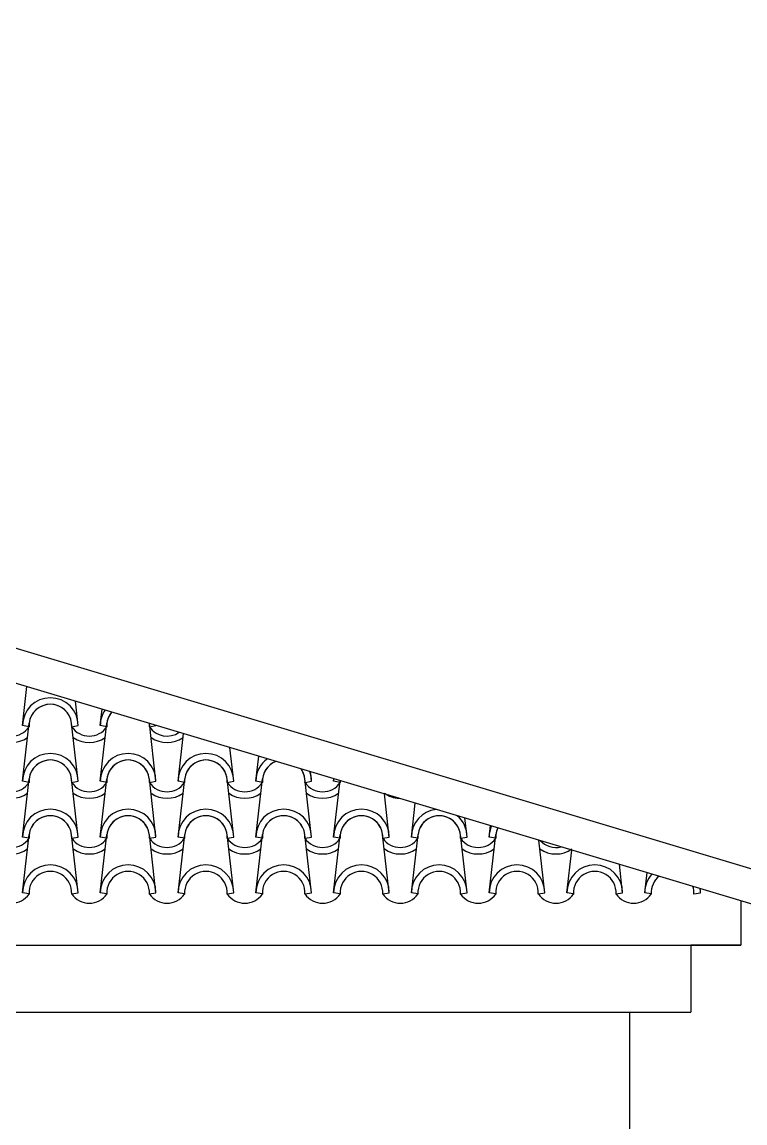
# Model space of a CAD drawing. Header units: millimetres. Extents: x -255 to 41745, y 236 to 29936.
# Drawn here: x 14811 to 16434, y 24532 to 27003 of the extents above; entities that cross this region are included whole.
import ezdxf

# ---------------------------------------------------------------- set-up
doc = ezdxf.new("R2010")
doc.units = ezdxf.units.MM
doc.layers.add('1', color=1, linetype='Continuous')
doc.layers.add('CALIDADES', color=7, linetype='Continuous')

msp = doc.modelspace()

# ---------------------------------------------------------------- linework, layer by layer
at = {"layer": '1'}
for p, q in [((14812.5, 25423.6), (14822.5, 25511.1)), ((14937.5, 25423.6), (14931.3, 25478.4)), ((14987, 25423.6), (14991.2, 25460.4)), ((14812.5, 25298.6), (14827.4, 25429.3)), ((14937.5, 25298.6), (14922.6, 25429.3)), ((14987, 25298.6), (15001.9, 25429.3)), ((15112, 25298.6), (15097.1, 25429.3)), ((15112, 25298.6), (15097.1, 25429.3)), ((14827.2, 25420.7), (14812.5, 25423.6)), ((14827.2, 25420.7), (14812.5, 25423.6)), ((14922.8, 25420.7), (14937.5, 25423.6)), ((14922.8, 25420.7), (14937.5, 25423.6)), ((15001.7, 25420.7), (14987, 25423.6)), ((15001.7, 25420.7), (14987, 25423.6)), ((15097.4, 25420.7), (15112, 25423.6)), ((15097.4, 25420.7), (15112, 25423.6)), ((15097.4, 25420.7), (15112, 25423.6)), ((15097.4, 25420.7), (15112, 25423.6)), ((15112, 25423.6), (15112, 25424.2)), ((15112, 25423.6), (15112, 25424.2)), ((15161.5, 25298.6), (15173.8, 25405.7)), ((15161.5, 25298.6), (15173.8, 25405.7)), ((15286.5, 25298.6), (15277.9, 25374.5)), ((15286.5, 25298.6), (15277.9, 25374.5)), ((15336, 25298.6), (15342.5, 25355.1)), ((15336, 25298.6), (15342.5, 25355.1)), ((14812.5, 25173.6), (14827.4, 25304.3)), ((14937.5, 25173.6), (14922.6, 25304.3)), ((14987, 25173.6), (15001.9, 25304.3)), ((15112, 25173.6), (15097.1, 25304.3)), ((15112, 25173.6), (15097.1, 25304.3)), ((15161.5, 25173.6), (15176.5, 25304.3)), ((15161.5, 25173.6), (15176.5, 25304.3)), ((15286.5, 25173.6), (15271.6, 25304.3)), ((15286.5, 25173.6), (15271.6, 25304.3)), ((15336, 25173.6), (15351, 25304.3)), ((15336, 25173.6), (15351, 25304.3)), ((15461, 25173.6), (15446.1, 25304.3)), ((15461, 25298.6), (15458.6, 25320.2)), ((15510.5, 25298.6), (15511.2, 25304.5)), ((14827.2, 25295.7), (14812.5, 25298.6)), ((14827.2, 25295.7), (14812.5, 25298.6)), ((14922.8, 25295.7), (14937.5, 25298.6)), ((14922.8, 25295.7), (14937.5, 25298.6)), ((15001.7, 25295.7), (14987, 25298.6)), ((15001.7, 25295.7), (14987, 25298.6)), ((15097.4, 25295.7), (15112, 25298.6)), ((15097.4, 25295.7), (15112, 25298.6)), ((15097.4, 25295.7), (15112, 25298.6)), ((15097.4, 25295.7), (15112, 25298.6)), ((15176.2, 25295.7), (15161.5, 25298.6)), ((15176.2, 25295.7), (15161.5, 25298.6)), ((15176.2, 25295.7), (15161.5, 25298.6)), ((15176.2, 25295.7), (15161.5, 25298.6)), ((15271.9, 25295.7), (15286.5, 25298.6)), ((15271.9, 25295.7), (15286.5, 25298.6)), ((15271.9, 25295.7), (15286.5, 25298.6)), ((15271.9, 25295.7), (15286.5, 25298.6)), ((15350.7, 25295.7), (15336, 25298.6)), ((15350.7, 25295.7), (15336, 25298.6)), ((15350.7, 25295.7), (15336, 25298.6)), ((15350.7, 25295.7), (15336, 25298.6)), ((15446.4, 25295.7), (15461, 25298.6)), ((15446.4, 25295.7), (15461, 25298.6)), ((15510.5, 25173.6), (15525, 25300.3)), ((15525.2, 25295.7), (15510.5, 25298.6)), ((15525.2, 25295.7), (15510.5, 25298.6)), ((15635.5, 25173.6), (15624.5, 25270.5)), ((15685, 25173.6), (15693.7, 25249.7)), ((15810, 25173.6), (15805.2, 25216.3)), ((14812.5, 25048.6), (14827.4, 25179.3)), ((14937.5, 25048.6), (14922.6, 25179.3)), ((14987, 25048.6), (15001.9, 25179.3)), ((15112, 25048.6), (15097.1, 25179.3)), ((15112, 25048.6), (15097.1, 25179.3)), ((15161.5, 25048.6), (15176.5, 25179.3)), ((15161.5, 25048.6), (15176.5, 25179.3)), ((15286.5, 25048.6), (15271.6, 25179.3)), ((15286.5, 25048.6), (15271.6, 25179.3)), ((15336, 25048.6), (15351, 25179.3)), ((15336, 25048.6), (15351, 25179.3)), ((15461, 25048.6), (15446.1, 25179.3)), ((15510.5, 25048.6), (15525.5, 25179.3)), ((15635.5, 25048.6), (15620.6, 25179.3)), ((15685, 25048.6), (15700, 25179.3)), ((15810, 25048.6), (15795.1, 25179.3)), ((15859.5, 25173.6), (15862.4, 25199.1)), ((15859.5, 25048.6), (15874.5, 25179.3)), ((14827.2, 25170.7), (14812.5, 25173.6)), ((14827.2, 25170.7), (14812.5, 25173.6)), ((14922.8, 25170.7), (14937.5, 25173.6)), ((14922.8, 25170.7), (14937.5, 25173.6)), ((15001.7, 25170.7), (14987, 25173.6)), ((15001.7, 25170.7), (14987, 25173.6)), ((15097.4, 25170.7), (15112, 25173.6)), ((15097.4, 25170.7), (15112, 25173.6)), ((15097.4, 25170.7), (15112, 25173.6)), ((15097.4, 25170.7), (15112, 25173.6)), ((15176.2, 25170.7), (15161.5, 25173.6)), ((15176.2, 25170.7), (15161.5, 25173.6)), ((15176.2, 25170.7), (15161.5, 25173.6)), ((15176.2, 25170.7), (15161.5, 25173.6)), ((15271.9, 25170.7), (15286.5, 25173.6)), ((15271.9, 25170.7), (15286.5, 25173.6)), ((15271.9, 25170.7), (15286.5, 25173.6)), ((15271.9, 25170.7), (15286.5, 25173.6)), ((15350.7, 25170.7), (15336, 25173.6)), ((15350.7, 25170.7), (15336, 25173.6)), ((15350.7, 25170.7), (15336, 25173.6)), ((15350.7, 25170.7), (15336, 25173.6)), ((15446.4, 25170.7), (15461, 25173.6)), ((15446.4, 25170.7), (15461, 25173.6)), ((15525.2, 25170.7), (15510.5, 25173.6)), ((15525.2, 25170.7), (15510.5, 25173.6)), ((15620.9, 25170.7), (15635.5, 25173.6)), ((15620.9, 25170.7), (15635.5, 25173.6)), ((15699.7, 25170.7), (15685, 25173.6)), ((15699.7, 25170.7), (15685, 25173.6)), ((15795.4, 25170.7), (15810, 25173.6)), ((15795.4, 25170.7), (15810, 25173.6)), ((15874.2, 25170.7), (15859.5, 25173.6)), ((15874.2, 25170.7), (15859.5, 25173.6)), ((15984.5, 25048.6), (15971.1, 25166.5)), ((16034, 25048.6), (16045, 25144.3)), ((16034, 25048.6), (16045, 25144.3)), ((16159, 25048.6), (16151.8, 25112.3)), ((16159, 25048.6), (16151.8, 25112.3)), ((16208.6, 25048.6), (16213.7, 25093.7)), ((16208.6, 25048.6), (16213.7, 25093.7)), ((14827.2, 25045.7), (14812.5, 25048.6)), ((14922.8, 25045.7), (14937.5, 25048.6)), ((15001.7, 25045.7), (14987, 25048.6)), ((15097.4, 25045.7), (15112, 25048.6)), ((15097.4, 25045.7), (15112, 25048.6)), ((15176.2, 25045.7), (15161.5, 25048.6)), ((15176.2, 25045.7), (15161.5, 25048.6)), ((15271.9, 25045.7), (15286.5, 25048.6)), ((15271.9, 25045.7), (15286.5, 25048.6)), ((15350.7, 25045.7), (15336, 25048.6)), ((15350.7, 25045.7), (15336, 25048.6)), ((15446.4, 25045.7), (15461, 25048.6)), ((15525.2, 25045.7), (15510.5, 25048.6)), ((15620.9, 25045.7), (15635.5, 25048.6)), ((15699.7, 25045.7), (15685, 25048.6)), ((15795.4, 25045.7), (15810, 25048.6)), ((15874.2, 25045.7), (15859.5, 25048.6)), ((15969.9, 25045.7), (15984.5, 25048.6)), ((16048.7, 25045.7), (16034, 25048.6)), ((16048.7, 25045.7), (16034, 25048.6)), ((16144.4, 25045.7), (16159, 25048.6)), ((16144.4, 25045.7), (16159, 25048.6)), ((16223.2, 25045.7), (16208.6, 25048.6)), ((16223.2, 25045.7), (16208.6, 25048.6)), ((16318.9, 25045.7), (16333.6, 25048.6))]:
    msp.add_line(p, q, dxfattribs=at)
for centre, radius, start, end in [((14875, 25423.6), 62.5, 0, 180), ((14875, 25423.6), 62.5, 0, 180), ((14875, 25423.6), 47.9, 356.4887, 183.5113), ((14875, 25423.6), 47.9, 356.4887, 183.5113), ((14875, 25423.6), 47.9, 6.838, 173.162), ((15049.5, 25423.6), 62.5, 146.0789, 180), ((15049.5, 25423.6), 62.5, 146.0789, 180), ((15049.5, 25423.6), 47.9, 140.5837, 183.5113), ((15049.5, 25423.6), 47.9, 140.5837, 183.5113), ((15049.5, 25423.6), 47.9, 140.5837, 173.162), ((15049.5, 25423.6), 47.9, 356.4887, 6.0179), ((15049.5, 25423.6), 47.9, 356.4887, 6.0179), ((14787.8, 25448), 47.9, 214.756, 325.244), ((14787.8, 25448), 47.9, 214.756, 325.244), ((14962.3, 25448), 47.9, 214.756, 325.244), ((14962.3, 25448), 47.9, 214.756, 325.244), ((15136.8, 25448), 47.9, 214.756, 304.6352), ((15136.8, 25448), 47.9, 214.756, 304.6352), ((15136.8, 25448), 47.9, 214.756, 304.6352), ((15136.8, 25448), 47.9, 214.756, 304.6352), ((15049.5, 25423.6), 62.5, 0, 0.5226), ((15049.5, 25423.6), 62.5, 0, 0.5226), ((14787.8, 25448), 62.5, 234.9308, 305.0692), ((14962.3, 25448), 62.5, 234.9308, 305.0692), ((15136.8, 25448), 62.5, 234.9308, 305.0692), ((15136.8, 25448), 62.5, 234.9308, 305.0692), ((14875, 25298.6), 62.5, 0, 180), ((14875, 25298.6), 62.5, 0, 180), ((15049.5, 25298.6), 62.5, 0, 180), ((15049.5, 25298.6), 62.5, 0, 180), ((15224, 25298.6), 62.5, 0, 180), ((15224, 25298.6), 62.5, 0, 180), ((15224, 25298.6), 62.5, 0, 180), ((15224, 25298.6), 62.5, 0, 180), ((14875, 25298.6), 47.9, 356.4887, 183.5113), ((14875, 25298.6), 47.9, 356.4887, 183.5113), ((14875, 25298.6), 47.9, 6.838, 173.162), ((15049.5, 25298.6), 47.9, 356.4887, 183.5113), ((15049.5, 25298.6), 47.9, 356.4887, 183.5113), ((15049.5, 25298.6), 47.9, 6.838, 173.162), ((15224, 25298.6), 47.9, 356.4887, 183.5113), ((15224, 25298.6), 47.9, 356.4887, 183.5113), ((15224, 25298.6), 47.9, 356.4887, 183.5113), ((15224, 25298.6), 47.9, 356.4887, 183.5113), ((15224, 25298.6), 47.9, 6.838, 173.162), ((15224, 25298.6), 47.9, 6.838, 173.162), ((15398.5, 25298.6), 62.5, 125.9176, 180), ((15398.5, 25298.6), 62.5, 125.9176, 180), ((15398.5, 25298.6), 47.9, 110.9351, 183.5113), ((15398.5, 25298.6), 47.9, 110.9351, 183.5113), ((15398.5, 25298.6), 47.9, 110.9351, 173.162), ((15398.5, 25298.6), 47.9, 356.4887, 35.6664), ((15398.5, 25298.6), 47.9, 356.4887, 35.6664), ((15398.5, 25298.6), 47.9, 6.838, 35.6664), ((15398.5, 25298.6), 62.5, 0, 20.6839), ((15398.5, 25298.6), 62.5, 0, 20.6839), ((15573, 25298.6), 62.5, 174.5542, 180), ((15573, 25298.6), 62.5, 174.5542, 180), ((14787.8, 25323), 47.9, 214.756, 325.244), ((14787.8, 25323), 47.9, 214.756, 325.244), ((14962.3, 25323), 47.9, 214.756, 325.244), ((14962.3, 25323), 47.9, 214.756, 325.244), ((15136.8, 25323), 47.9, 214.756, 325.244), ((15136.8, 25323), 47.9, 214.756, 325.244), ((15136.8, 25323), 47.9, 214.756, 325.244), ((15136.8, 25323), 47.9, 214.756, 325.244), ((15311.3, 25323), 47.9, 214.756, 325.244), ((15311.3, 25323), 47.9, 214.756, 325.244), ((15311.3, 25323), 47.9, 214.756, 325.244), ((15311.3, 25323), 47.9, 214.756, 325.244), ((15485.8, 25323), 47.9, 214.756, 325.244), ((15485.8, 25323), 47.9, 214.756, 325.244), ((15573, 25298.6), 47.9, 178.0473, 183.5113), ((15573, 25298.6), 47.9, 178.0473, 183.5113), ((14787.8, 25323), 62.5, 234.9308, 305.0692), ((14962.3, 25323), 62.5, 234.9308, 305.0692), ((15136.8, 25323), 62.5, 234.9308, 305.0692), ((15136.8, 25323), 62.5, 234.9308, 305.0692), ((15311.3, 25323), 62.5, 234.9308, 305.0692), ((15311.3, 25323), 62.5, 234.9308, 305.0692), ((15485.8, 25323), 62.5, 234.9308, 305.0692), ((15660.3, 25323), 62.5, 234.9308, 267.3198), ((14875, 25173.6), 62.5, 0, 180), ((14875, 25173.6), 62.5, 0, 180), ((15049.5, 25173.6), 62.5, 0, 180), ((15049.5, 25173.6), 62.5, 0, 180), ((15224, 25173.6), 62.5, 0, 180), ((15224, 25173.6), 62.5, 0, 180), ((15224, 25173.6), 62.5, 0, 180), ((15224, 25173.6), 62.5, 0, 180), ((15398.5, 25173.6), 62.5, 0, 180), ((15398.5, 25173.6), 62.5, 0, 180), ((15573, 25173.6), 62.5, 0, 180), ((15573, 25173.6), 62.5, 0, 180), ((15747.5, 25173.6), 62.5, 96.6348, 180), ((15747.5, 25173.6), 62.5, 96.6348, 180), ((14875, 25173.6), 47.9, 356.4887, 183.5113), ((14875, 25173.6), 47.9, 356.4887, 183.5113), ((14875, 25173.6), 47.9, 6.838, 173.162), ((15049.5, 25173.6), 47.9, 356.4887, 183.5113), ((15049.5, 25173.6), 47.9, 356.4887, 183.5113), ((15049.5, 25173.6), 47.9, 6.838, 173.162), ((15224, 25173.6), 47.9, 356.4887, 183.5113), ((15224, 25173.6), 47.9, 356.4887, 183.5113), ((15224, 25173.6), 47.9, 356.4887, 183.5113), ((15224, 25173.6), 47.9, 356.4887, 183.5113), ((15224, 25173.6), 47.9, 6.838, 173.162), ((15224, 25173.6), 47.9, 6.838, 173.162), ((15398.5, 25173.6), 47.9, 356.4887, 183.5113), ((15398.5, 25173.6), 47.9, 356.4887, 183.5113), ((15398.5, 25173.6), 47.9, 6.838, 173.162), ((15573, 25173.6), 47.9, 356.4887, 183.5113), ((15573, 25173.6), 47.9, 356.4887, 183.5113), ((15573, 25173.6), 47.9, 6.838, 173.162), ((15747.5, 25173.6), 47.9, 356.4887, 183.5113), ((15747.5, 25173.6), 47.9, 356.4887, 183.5113), ((15747.5, 25173.6), 47.9, 6.838, 173.162), ((15747.5, 25173.6), 62.5, 0, 49.9667), ((15747.5, 25173.6), 62.5, 0, 49.9667), ((15922, 25173.6), 62.5, 156.6441, 180), ((15922, 25173.6), 62.5, 156.6441, 180), ((15922, 25173.6), 47.9, 154.6043, 183.5113), ((15922, 25173.6), 47.9, 154.6043, 183.5113), ((15922, 25173.6), 47.9, 154.6043, 173.162), ((14787.8, 25198), 47.9, 214.756, 325.244), ((14787.8, 25198), 47.9, 214.756, 325.244), ((14962.3, 25198), 47.9, 214.756, 325.244), ((14962.3, 25198), 47.9, 214.756, 325.244), ((15136.8, 25198), 47.9, 214.756, 325.244), ((15136.8, 25198), 47.9, 214.756, 325.244), ((15136.8, 25198), 47.9, 214.756, 325.244), ((15136.8, 25198), 47.9, 214.756, 325.244), ((15311.3, 25198), 47.9, 214.756, 325.244), ((15311.3, 25198), 47.9, 214.756, 325.244), ((15311.3, 25198), 47.9, 214.756, 325.244), ((15311.3, 25198), 47.9, 214.756, 325.244), ((15485.8, 25198), 47.9, 214.756, 325.244), ((15485.8, 25198), 47.9, 214.756, 325.244), ((15660.3, 25198), 47.9, 214.756, 325.244), ((15660.3, 25198), 47.9, 214.756, 325.244), ((15834.8, 25198), 47.9, 214.756, 325.244), ((15834.8, 25198), 47.9, 214.756, 325.244), ((16009.4, 25198), 47.9, 222.5899, 284.0116), ((14787.8, 25198), 62.5, 234.9308, 305.0692), ((14962.3, 25198), 62.5, 234.9308, 305.0692), ((15136.8, 25198), 62.5, 234.9308, 305.0692), ((15136.8, 25198), 62.5, 234.9308, 305.0692), ((15311.3, 25198), 62.5, 234.9308, 305.0692), ((15311.3, 25198), 62.5, 234.9308, 305.0692), ((15485.8, 25198), 62.5, 234.9308, 305.0692), ((15660.3, 25198), 62.5, 234.9308, 305.0692), ((15834.8, 25198), 62.5, 234.9308, 305.0692), ((16009.4, 25198), 62.5, 234.9308, 305.0692), ((14875, 25048.6), 62.5, 0, 180), ((15049.5, 25048.6), 62.5, 0, 180), ((15224, 25048.6), 62.5, 0, 180), ((15224, 25048.6), 62.5, 0, 180), ((15398.5, 25048.6), 62.5, 0, 180), ((15573, 25048.6), 62.5, 0, 180), ((15747.5, 25048.6), 62.5, 0, 180), ((15922, 25048.6), 62.5, 0, 180), ((16096.5, 25048.6), 62.5, 0, 180), ((16096.5, 25048.6), 62.5, 0, 180), ((14875, 25048.6), 47.9, 356.4887, 183.5113), ((15049.5, 25048.6), 47.9, 356.4887, 183.5113), ((15224, 25048.6), 47.9, 356.4887, 183.5113), ((15224, 25048.6), 47.9, 356.4887, 183.5113), ((15398.5, 25048.6), 47.9, 356.4887, 183.5113), ((15573, 25048.6), 47.9, 356.4887, 183.5113), ((15747.5, 25048.6), 47.9, 356.4887, 183.5113), ((15922, 25048.6), 47.9, 356.4887, 183.5113), ((16096.5, 25048.6), 47.9, 356.4887, 183.5113), ((16096.5, 25048.6), 47.9, 356.4887, 183.5113), ((16271.1, 25048.6), 62.5, 138.0241, 180), ((16271.1, 25048.6), 47.9, 129.4561, 183.5113), ((16271.1, 25048.6), 47.9, 356.4887, 17.1454), ((16271.1, 25048.6), 62.5, 0, 8.5774), ((14787.8, 25073), 47.9, 214.756, 325.244), ((14962.3, 25073), 47.9, 214.756, 325.244), ((15136.8, 25073), 47.9, 214.756, 325.244), ((15136.8, 25073), 47.9, 214.756, 325.244), ((15311.3, 25073), 47.9, 214.756, 325.244), ((15311.3, 25073), 47.9, 214.756, 325.244), ((15485.8, 25073), 47.9, 214.756, 325.244), ((15660.3, 25073), 47.9, 214.756, 325.244), ((15834.8, 25073), 47.9, 214.756, 325.244), ((16009.4, 25073), 47.9, 214.756, 325.244), ((16183.9, 25073), 47.9, 214.756, 325.244), ((16183.9, 25073), 47.9, 214.756, 325.244)]:
    msp.add_arc(centre, radius, start, end, dxfattribs=at)
at = {"layer": 'CALIDADES'}
for p, q in [((16517.6, 25080.8), (10111.2, 27002.7)), ((16496, 25009), (10049.2, 26943.1)), ((16424.2, 25030.6), (16424.2, 24930.6)), ((3674.2, 24930.6), (16424.2, 24930.6)), ((16424.2, 24930.6), (16312, 24930.6)), ((16312, 24930.6), (16312, 24780.6)), ((3786.4, 24780.6), (16312, 24780.6)), ((16174.2, 24780.6), (16174.2, 22030.6))]:
    msp.add_line(p, q, dxfattribs=at)

doc.saveas('drawing.dxf')
